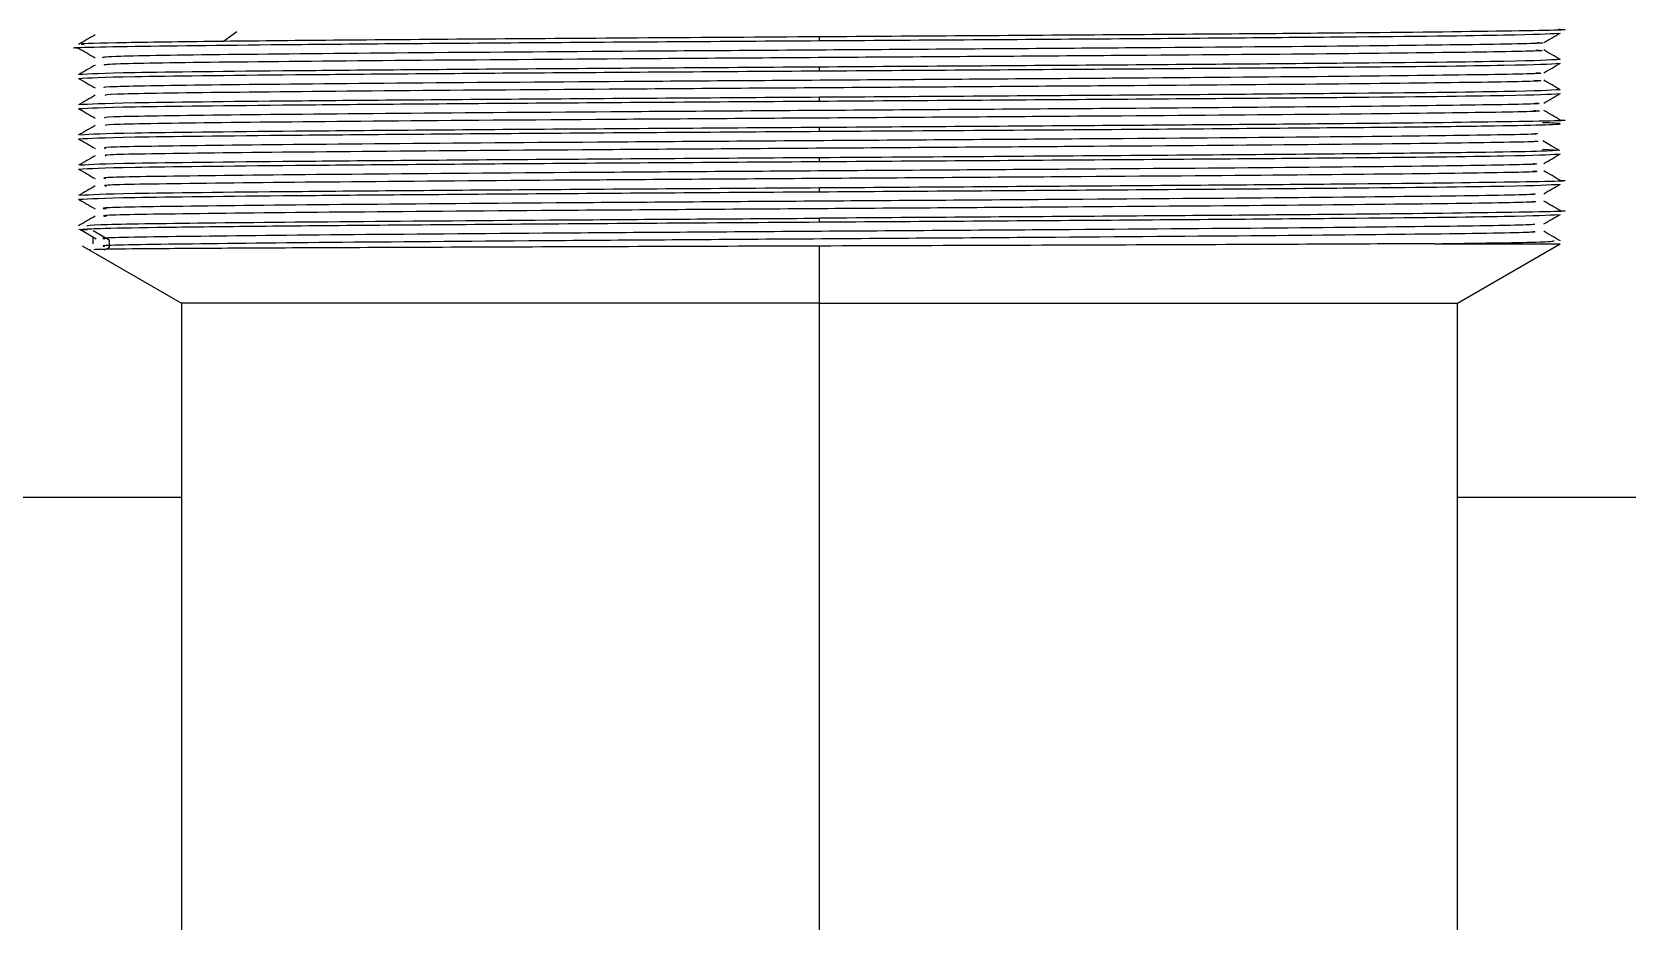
# Model space of a CAD drawing. Header units: millimetres. Extents: x 101 to 291, y 114 to 180.
# Drawn here: x 201.52 to 208.33, y 172.39 to 176.19 of the extents above; entities that cross this region are included whole.
import ezdxf

# ---------------------------------------------------------------- set-up
doc = ezdxf.new("R2010")
doc.units = ezdxf.units.MM

msp = doc.modelspace()

# ---------------------------------------------------------------- linework, layer by layer
at = {"color": 7, "linetype": 'Continuous', "lineweight": 25}
for p, q in [((202.3952, 176.1871), (202.3391, 176.1468)), ((204.8836, 176.1499), (204.8836, 176.166)), ((204.8836, 176.0209), (204.8836, 176.037)), ((204.8836, 175.8919), (204.8836, 175.908)), ((204.8836, 175.7629), (204.8836, 175.779)), ((207.9718, 175.6867), (208.0454, 175.6822)), ((204.8836, 175.6339), (204.8836, 175.65)), ((204.8836, 175.5049), (204.8836, 175.521)), ((204.8836, 175.3759), (204.8836, 175.392)), ((201.7561, 175.3415), (201.7208, 175.3441)), ((201.7824, 175.3395), (201.8508, 175.2992)), ((201.7824, 175.2831), (201.7824, 175.3119)), ((201.8508, 175.2992), (201.8508, 175.267)), ((207.5096, 175.2831), (208.0472, 175.2831)), ((207.6086, 175.0299), (208.0472, 175.2831)), ((201.735, 175.2745), (202.1586, 175.0299)), ((201.7658, 175.2572), (201.7723, 175.2569)), ((201.8508, 175.267), (201.8303, 175.2549)), ((204.8836, 175.0299), (204.8836, 175.2731)), ((202.1586, 175.0299), (202.1586, 172.1942)), ((204.8836, 175.0299), (202.1586, 175.0299)), ((204.8836, 175.0299), (207.6086, 175.0299)), ((204.8836, 172.1999), (204.8836, 175.0299)), ((207.6086, 172.1942), (207.6086, 175.0299)), ((202.1586, 174.1999), (191.6086, 174.1999)), ((218.1586, 174.1999), (207.6086, 174.1999))]:
    msp.add_line(p, q, dxfattribs=at)
at = {"color": 7, "linetype": 'Continuous', "lineweight": 25, "flags": 128}
for points in [[(208.0442, 175.6809), (208.0088, 175.7013), (207.9734, 175.7218)], [(201.7248, 175.3452), (201.7599, 175.3249), (201.7951, 175.3045)]]:
    msp.add_lwpolyline(points, dxfattribs=at)
at = {"color": 7, "linetype": 'Continuous', "lineweight": 25}
for points, knots in [([(201.7905, 176.1745), (201.7787, 176.1677), (201.755, 176.1541), (201.7314, 176.1404), (201.7196, 176.1336)], [0, 0, 0, 0, 0.5, 1, 1, 1, 1]), ([(208.0395, 176.1985), (208.0421, 176.1984), (208.1273, 176.1956), (207.8473, 176.1902), (207.1882, 176.1821), (206.1234, 176.1741), (205.2969, 176.1687), (204.8836, 176.166)], [0, 0, 0, 0, 0.007927, 0.255946, 0.503964, 0.751982, 1, 1, 1, 1]), ([(204.8836, 176.1499), (205.2982, 176.1526), (206.1274, 176.1579), (207.1726, 176.166), (207.8992, 176.174), (207.9938, 176.1793), (208.0405, 176.1819)], [0, 0, 0, 0, 0.251748, 0.503497, 0.755245, 1, 1, 1, 1]), ([(207.9767, 176.1414), (207.9885, 176.1482), (208.0121, 176.1618), (208.0358, 176.1755), (208.0476, 176.1823)], [0, 0, 0, 0, 0.5, 1, 1, 1, 1]), ([(201.7264, 176.1174), (201.7242, 176.1175), (201.6399, 176.1202), (201.9203, 176.1257), (202.5789, 176.1337), (203.6438, 176.1418), (204.4704, 176.1472), (204.8836, 176.1499)], [0, 0, 0, 0, 0.0065426, 0.254907, 0.5032713, 0.7516357, 1, 1, 1, 1]), ([(201.7196, 176.1178), (201.7314, 176.111), (201.755, 176.0974), (201.7787, 176.0837), (201.7905, 176.0769)], [0, 0, 0, 0, 0.5, 1, 1, 1, 1]), ([(202.3391, 176.1468), (202.1885, 176.1449), (201.8873, 176.1411), (201.7092, 176.1369), (201.7376, 176.1345), (201.7436, 176.134)], [0, 0, 0, 0, 0.441708, 0.883415, 1, 1, 1, 1]), ([(207.9497, 176.1416), (207.9576, 176.1411), (208.0103, 176.1383), (207.7404, 176.1331), (207.1475, 176.1259), (206.2462, 176.1187), (205.1884, 176.1115), (204.092, 176.1044), (203.0893, 176.0972), (202.3155, 176.09), (201.8457, 176.0833), (201.8286, 176.079), (201.8211, 176.0771)], [0, 0, 0, 0, 0.019677, 0.131152, 0.242626, 0.3541, 0.465573, 0.577046, 0.688518, 0.79999, 0.911461, 1, 1, 1, 1]), ([(207.9425, 176.1098), (207.954, 176.1092), (208.0127, 176.1062), (207.7428, 176.1008), (207.1469, 176.0936), (206.2464, 176.0864), (205.1883, 176.0793), (204.0921, 176.0721), (203.089, 176.0649), (202.3164, 176.0577), (201.8535, 176.0512), (201.8352, 176.047), (201.8275, 176.0453)], [0, 0, 0, 0, 0.027058, 0.138532, 0.250006, 0.361479, 0.472951, 0.584423, 0.695894, 0.807365, 0.918836, 1, 1, 1, 1]), ([(208.0475, 176.0691), (208.0357, 176.0759), (208.0121, 176.0895), (207.9884, 176.1032), (207.9766, 176.11)], [0, 0, 0, 0, 0.5, 1, 1, 1, 1]), ([(201.7905, 176.0455), (201.7787, 176.0387), (201.7551, 176.0251), (201.7314, 176.0114), (201.7196, 176.0046)], [0, 0, 0, 0, 0.5, 1, 1, 1, 1]), ([(204.8836, 176.037), (204.4691, 176.0343), (203.64, 176.0289), (202.5943, 176.0209), (201.8627, 176.0128), (201.7676, 176.0074), (201.7201, 176.0047)], [0, 0, 0, 0, 0.250011, 0.500023, 0.750034, 1, 1, 1, 1]), ([(208.0471, 176.0692), (207.9996, 176.0666), (207.9045, 176.0612), (207.1729, 176.0531), (206.1273, 176.0451), (205.2982, 176.0397), (204.8836, 176.037)], [0, 0, 0, 0, 0.24995, 0.499966, 0.749983, 1, 1, 1, 1]), ([(204.8836, 176.0209), (205.2982, 176.0236), (206.1273, 176.0289), (207.173, 176.037), (207.9045, 176.0451), (207.9996, 176.0504), (208.0471, 176.0531)], [0, 0, 0, 0, 0.250011, 0.500023, 0.750034, 1, 1, 1, 1]), ([(207.9768, 176.0124), (207.9886, 176.0192), (208.0123, 176.0329), (208.0359, 176.0465), (208.0477, 176.0533)], [0, 0, 0, 0, 0.5, 1, 1, 1, 1]), ([(201.7197, 175.9888), (201.7315, 175.982), (201.7551, 175.9684), (201.7787, 175.9547), (201.7906, 175.9479)], [0, 0, 0, 0, 0.5, 1, 1, 1, 1]), ([(201.7201, 175.9886), (201.7677, 175.9913), (201.8628, 175.9967), (202.5943, 176.0047), (203.64, 176.0128), (204.4691, 176.0182), (204.8836, 176.0209)], [0, 0, 0, 0, 0.24995, 0.499966, 0.749983, 1, 1, 1, 1]), ([(207.9433, 176.0126), (207.9527, 176.012), (208.0022, 176.0091), (207.717, 176.0037), (207.1041, 175.9965), (206.1913, 175.9893), (205.1278, 175.9821), (204.0333, 175.975), (203.0393, 175.9678), (202.2815, 175.9606), (201.8349, 175.954), (201.829, 175.9498), (201.8265, 175.9481)], [0, 0, 0, 0, 0.026122, 0.137553, 0.248984, 0.360415, 0.471847, 0.583278, 0.694709, 0.806139, 0.917568, 1, 1, 1, 1]), ([(207.9375, 175.9808), (207.9502, 175.9801), (208.0052, 175.9769), (207.7191, 175.9714), (207.1036, 175.9642), (206.1915, 175.9571), (205.1277, 175.9499), (204.0334, 175.9427), (203.039, 175.9355), (202.2825, 175.9283), (201.8422, 175.9219), (201.8346, 175.9179), (201.8316, 175.9163)], [0, 0, 0, 0, 0.033477, 0.144905, 0.256334, 0.367763, 0.479193, 0.590622, 0.70205, 0.813478, 0.924905, 1, 1, 1, 1]), ([(208.0476, 175.9401), (208.0358, 175.9469), (208.0121, 175.9606), (207.9885, 175.9742), (207.9767, 175.981)], [0, 0, 0, 0, 0.5, 1, 1, 1, 1]), ([(201.7906, 175.9165), (201.7788, 175.9097), (201.7552, 175.896), (201.7315, 175.8824), (201.7197, 175.8756)], [0, 0, 0, 0, 0.5, 1, 1, 1, 1]), ([(204.8836, 175.908), (204.4691, 175.9053), (203.64, 175.8999), (202.5943, 175.8919), (201.8627, 175.8838), (201.7676, 175.8784), (201.7201, 175.8757)], [0, 0, 0, 0, 0.250011, 0.500023, 0.750034, 1, 1, 1, 1]), ([(201.7201, 175.8596), (201.7677, 175.8623), (201.8628, 175.8677), (202.5943, 175.8757), (203.64, 175.8838), (204.4691, 175.8892), (204.8836, 175.8919)], [0, 0, 0, 0, 0.24995, 0.499966, 0.749983, 1, 1, 1, 1]), ([(208.0471, 175.9402), (207.9996, 175.9376), (207.9045, 175.9322), (207.1729, 175.9241), (206.1273, 175.9161), (205.2982, 175.9107), (204.8836, 175.908)], [0, 0, 0, 0, 0.24995, 0.499966, 0.749983, 1, 1, 1, 1]), ([(204.8836, 175.8919), (205.2982, 175.8946), (206.1273, 175.8999), (207.173, 175.908), (207.9045, 175.9161), (207.9996, 175.9214), (208.0471, 175.9241)], [0, 0, 0, 0, 0.250011, 0.500023, 0.750034, 1, 1, 1, 1]), ([(207.9768, 175.8834), (207.9886, 175.8902), (208.0123, 175.9039), (208.0359, 175.9175), (208.0477, 175.9243)], [0, 0, 0, 0, 0.4999997, 1, 1, 1, 1]), ([(201.7196, 175.8598), (201.7314, 175.853), (201.755, 175.8394), (201.7786, 175.8257), (201.7905, 175.8189)], [0, 0, 0, 0, 0.5, 1, 1, 1, 1]), ([(207.9382, 175.8836), (207.9483, 175.8829), (207.9935, 175.8798), (207.692, 175.8743), (207.0598, 175.8671), (206.1358, 175.8599), (205.0671, 175.8528), (203.975, 175.8456), (202.99, 175.8384), (202.2487, 175.8312), (201.8249, 175.8248), (201.8293, 175.8207), (201.831, 175.8191)], [0, 0, 0, 0, 0.032269, 0.143726, 0.255182, 0.36664, 0.478098, 0.589556, 0.701016, 0.812476, 0.923936, 1, 1, 1, 1]), ([(207.9338, 175.8518), (207.9469, 175.8509), (207.9972, 175.8477), (207.6939, 175.842), (207.0593, 175.8348), (206.136, 175.8277), (205.067, 175.8205), (203.9751, 175.8133), (202.9897, 175.8061), (202.2498, 175.7989), (201.8317, 175.7926), (201.8339, 175.7888), (201.8347, 175.7873)], [0, 0, 0, 0, 0.0395777, 0.1510318, 0.2624862, 0.3739412, 0.4853968, 0.596853, 0.70831, 0.8197677, 0.931226, 1, 1, 1, 1]), ([(208.0477, 175.8111), (208.0358, 175.8179), (208.0122, 175.8316), (207.9886, 175.8452), (207.9767, 175.852)], [0, 0, 0, 0, 0.5, 1, 1, 1, 1]), ([(201.7906, 175.7875), (201.7788, 175.7807), (201.7551, 175.7671), (201.7315, 175.7534), (201.7197, 175.7466)], [0, 0, 0, 0, 0.5, 1, 1, 1, 1]), ([(201.7201, 175.7306), (201.7677, 175.7333), (201.8628, 175.7387), (202.5943, 175.7467), (203.64, 175.7548), (204.4691, 175.7602), (204.8836, 175.7629)], [0, 0, 0, 0, 0.24995, 0.499966, 0.749983, 1, 1, 1, 1]), ([(204.8836, 175.779), (204.469, 175.7763), (203.6399, 175.7709), (202.5947, 175.7629), (201.8689, 175.7549), (201.7743, 175.7496), (201.7278, 175.747)], [0, 0, 0, 0, 0.252028, 0.504056, 0.756084, 1, 1, 1, 1]), ([(207.9403, 175.7537), (207.946, 175.7532), (207.9773, 175.7502), (207.6621, 175.7449), (207.0159, 175.7377), (206.0796, 175.7305), (205.0063, 175.7234), (203.9169, 175.7162), (202.9414, 175.709), (202.2168, 175.7018), (201.8148, 175.6955), (201.8288, 175.6916), (201.8342, 175.6901)], [0, 0, 0, 0, 0.024759, 0.137776, 0.250793, 0.363812, 0.476831, 0.58985, 0.702869, 0.815887, 0.928906, 1, 1, 1, 1]), ([(208.0395, 175.8115), (208.0421, 175.8114), (208.1273, 175.8086), (207.8473, 175.8032), (207.1882, 175.7951), (206.1234, 175.7871), (205.2969, 175.7817), (204.8836, 175.779)], [0, 0, 0, 0, 0.007958, 0.255969, 0.503979, 0.75199, 1, 1, 1, 1]), ([(201.7197, 175.7308), (201.7314, 175.724), (201.7549, 175.7105), (201.7784, 175.6969), (201.7901, 175.6901)], [0, 0, 0, 0, 0.5, 1, 1, 1, 1]), ([(207.9396, 175.7215), (207.9458, 175.721), (207.9783, 175.718), (207.6627, 175.7126), (207.0158, 175.7055), (206.0797, 175.6983), (205.0063, 175.6911), (203.917, 175.6839), (202.941, 175.6767), (202.2179, 175.6695), (201.821, 175.6634), (201.8324, 175.6596), (201.8365, 175.6583)], [0, 0, 0, 0, 0.0267255, 0.1403692, 0.2540137, 0.3676587, 0.4813042, 0.5949499, 0.7085957, 0.8222411, 0.9358862, 1, 1, 1, 1]), ([(201.7906, 175.6585), (201.7788, 175.6517), (201.7552, 175.6381), (201.7315, 175.6244), (201.7197, 175.6176)], [0, 0, 0, 0, 0.5, 1, 1, 1, 1]), ([(201.7201, 175.6016), (201.7677, 175.6043), (201.8628, 175.6097), (202.5943, 175.6177), (203.64, 175.6258), (204.4691, 175.6312), (204.8836, 175.6339)], [0, 0, 0, 0, 0.24995, 0.499966, 0.749983, 1, 1, 1, 1]), ([(204.8836, 175.65), (204.469, 175.6473), (203.6399, 175.6419), (202.5947, 175.6339), (201.8684, 175.6259), (201.7738, 175.6206), (201.7272, 175.618)], [0, 0, 0, 0, 0.251876, 0.503752, 0.755628, 1, 1, 1, 1]), ([(207.9317, 175.6256), (207.9414, 175.6246), (207.9756, 175.6213), (207.6386, 175.6155), (206.9691, 175.6083), (206.0235, 175.6012), (204.9454, 175.594), (203.8594, 175.5868), (202.8935, 175.5796), (202.1861, 175.5724), (201.8055, 175.5662), (201.8281, 175.5625), (201.8364, 175.5611)], [0, 0, 0, 0, 0.044499, 0.15596, 0.267422, 0.378883, 0.490345, 0.601808, 0.713271, 0.824734, 0.936199, 1, 1, 1, 1]), ([(208.0312, 175.6813), (208.017, 175.68), (207.9853, 175.6773), (207.7499, 175.673), (207.3728, 175.6684), (206.867, 175.6638), (206.2637, 175.6592), (205.5912, 175.6546), (205.1195, 175.6515), (204.8836, 175.65)], [0, 0, 0, 0, 0.118389, 0.265324, 0.412259, 0.559194, 0.70613, 0.853065, 1, 1, 1, 1]), ([(204.8836, 175.6339), (205.2982, 175.6366), (206.1273, 175.6419), (207.1726, 175.65), (207.8994, 175.658), (207.994, 175.6633), (208.0407, 175.6659)], [0, 0, 0, 0, 0.2517, 0.5034, 0.7551, 1, 1, 1, 1]), ([(207.9772, 175.6256), (207.989, 175.6324), (208.0124, 175.646), (208.0359, 175.6595), (208.0477, 175.6663)], [0, 0, 0, 0, 0.4999997, 1, 1, 1, 1]), ([(201.7196, 175.6018), (201.7314, 175.595), (201.7548, 175.5815), (201.7783, 175.5679), (201.7901, 175.5611)], [0, 0, 0, 0, 0.5, 1, 1, 1, 1]), ([(207.93, 175.5938), (207.9421, 175.5927), (207.9803, 175.5891), (207.6402, 175.5832), (206.9687, 175.5761), (206.0236, 175.5689), (204.9453, 175.5617), (203.8595, 175.5545), (202.8931, 175.5473), (202.1874, 175.5401), (201.8111, 175.5341), (201.8307, 175.5305), (201.8374, 175.5293)], [0, 0, 0, 0, 0.051694, 0.163151, 0.274609, 0.386067, 0.497525, 0.608984, 0.720444, 0.831904, 0.943365, 1, 1, 1, 1]), ([(208.04, 175.5535), (208.0424, 175.5534), (208.1273, 175.5506), (207.8472, 175.5452), (207.1882, 175.5371), (206.1234, 175.5291), (205.2969, 175.5237), (204.8836, 175.521)], [0, 0, 0, 0, 0.007444, 0.255583, 0.503722, 0.751861, 1, 1, 1, 1]), ([(208.0477, 175.5531), (208.0358, 175.5599), (208.0122, 175.5736), (207.9886, 175.5872), (207.9768, 175.594)], [0, 0, 0, 0, 0.5, 1, 1, 1, 1]), ([(201.7906, 175.5295), (201.7788, 175.5227), (201.7551, 175.5091), (201.7315, 175.4954), (201.7197, 175.4886)], [0, 0, 0, 0, 0.5, 1, 1, 1, 1]), ([(201.7201, 175.4726), (201.7677, 175.4753), (201.8628, 175.4807), (202.5943, 175.4887), (203.64, 175.4968), (204.4691, 175.5022), (204.8836, 175.5049)], [0, 0, 0, 0, 0.24995, 0.499966, 0.749983, 1, 1, 1, 1]), ([(204.8836, 175.521), (204.469, 175.5183), (203.6399, 175.5129), (202.5947, 175.5049), (201.8685, 175.4969), (201.7739, 175.4916), (201.7274, 175.489)], [0, 0, 0, 0, 0.25191, 0.503821, 0.755731, 1, 1, 1, 1]), ([(207.9302, 175.4966), (207.9388, 175.4955), (207.9662, 175.492), (207.6102, 175.4861), (206.9226, 175.4789), (205.9666, 175.4718), (204.8845, 175.4646), (203.8021, 175.4574), (202.8464, 175.4502), (202.1565, 175.443), (201.7962, 175.437), (201.8269, 175.4333), (201.8374, 175.4321)], [0, 0, 0, 0, 0.050454, 0.161916, 0.273377, 0.384838, 0.496298, 0.607757, 0.719216, 0.830675, 0.942133, 1, 1, 1, 1]), ([(204.8836, 175.5049), (205.2982, 175.5076), (206.1273, 175.5129), (207.173, 175.521), (207.9045, 175.5291), (207.9996, 175.5344), (208.0471, 175.5371)], [0, 0, 0, 0, 0.250011, 0.500023, 0.750034, 1, 1, 1, 1]), ([(207.9771, 175.4966), (207.9888, 175.5034), (208.0123, 175.5169), (208.0358, 175.5305), (208.0475, 175.5373)], [0, 0, 0, 0, 0.5, 1, 1, 1, 1]), ([(201.7196, 175.4728), (201.7313, 175.466), (201.7548, 175.4525), (201.7783, 175.4389), (201.79, 175.4321)], [0, 0, 0, 0, 0.5, 1, 1, 1, 1]), ([(207.93, 175.4648), (207.9405, 175.4635), (207.9714, 175.4599), (207.6117, 175.4538), (206.9223, 175.4467), (205.9668, 175.4395), (204.8845, 175.4323), (203.8022, 175.4251), (202.8461, 175.4179), (202.1571, 175.4107), (201.7988, 175.4048), (201.8277, 175.4012), (201.8372, 175.4)], [0, 0, 0, 0, 0.057389, 0.168459, 0.279528, 0.390597, 0.501665, 0.612732, 0.723799, 0.834866, 0.945933, 1, 1, 1, 1]), ([(208.0405, 175.4245), (208.0428, 175.4244), (208.1273, 175.4216), (207.8471, 175.4162), (207.1883, 175.4081), (206.1234, 175.4001), (205.2969, 175.3947), (204.8836, 175.392)], [0, 0, 0, 0, 0.006873, 0.255155, 0.503437, 0.751718, 1, 1, 1, 1]), ([(208.0476, 175.4241), (208.0358, 175.4309), (208.0121, 175.4445), (207.9885, 175.4582), (207.9767, 175.465)], [0, 0, 0, 0, 0.5, 1, 1, 1, 1]), ([(201.7904, 175.4005), (201.7786, 175.3937), (201.755, 175.38), (201.7314, 175.3664), (201.7196, 175.3596)], [0, 0, 0, 0, 0.4999997, 1, 1, 1, 1]), ([(201.7359, 175.3448), (201.7535, 175.3461), (201.7922, 175.3489), (202.0351, 175.3532), (202.4149, 175.3577), (202.9192, 175.3622), (203.5181, 175.3668), (204.1838, 175.3713), (204.6504, 175.3744), (204.8836, 175.3759)], [0, 0, 0, 0, 0.122418, 0.268682, 0.414946, 0.561209, 0.707473, 0.853736, 1, 1, 1, 1]), ([(201.7566, 175.36), (201.7617, 175.3616), (201.7742, 175.3655), (202.1899, 175.3716), (202.8984, 175.3784), (203.8355, 175.3852), (204.5342, 175.3897), (204.8836, 175.392)], [0, 0, 0, 0, 0.149125, 0.361843, 0.574562, 0.787281, 1, 1, 1, 1]), ([(207.9299, 175.3676), (207.9366, 175.3664), (207.9566, 175.3627), (207.5808, 175.3567), (206.8755, 175.3495), (205.9095, 175.3424), (204.8236, 175.3352), (203.7456, 175.328), (202.7984, 175.3208), (202.1332, 175.3136), (201.8012, 175.3082), (201.8267, 175.3052), (201.832, 175.3045)], [0, 0, 0, 0, 0.057971, 0.171969, 0.285966, 0.399964, 0.513962, 0.62796, 0.741957, 0.855954, 0.96995, 1, 1, 1, 1]), ([(204.8836, 175.3759), (205.2982, 175.3786), (206.1274, 175.3839), (207.1725, 175.392), (207.8991, 175.4), (207.9937, 175.4053), (208.0403, 175.4079)], [0, 0, 0, 0, 0.251794, 0.503587, 0.755381, 1, 1, 1, 1]), ([(207.9771, 175.3676), (207.9888, 175.3744), (208.0123, 175.388), (208.0358, 175.4015), (208.0475, 175.4083)], [0, 0, 0, 0, 0.5, 1, 1, 1, 1]), ([(207.9309, 175.3358), (207.9393, 175.3344), (207.9623, 175.3306), (207.5821, 175.3245), (206.8752, 175.3173), (205.9096, 175.3101), (204.8235, 175.3029), (203.7457, 175.2957), (202.7982, 175.2885), (202.1336, 175.2813), (201.8022, 175.2759), (201.8267, 175.2729), (201.8316, 175.2724)], [0, 0, 0, 0, 0.0649407, 0.1783121, 0.291684, 0.4050561, 0.5184282, 0.6318001, 0.7451715, 0.8585423, 0.9719124, 1, 1, 1, 1]), ([(207.5096, 175.2831), (207.3494, 175.2823), (207.0292, 175.2806), (206.3805, 175.2781), (205.6555, 175.2756), (205.1408, 175.2739), (204.8836, 175.2731)], [0, 0, 0, 0, 0.250517, 0.50069, 0.750517, 1, 1, 1, 1]), ([(207.5096, 175.2831), (207.6838, 175.2854), (208.0007, 175.2895), (208.0149, 175.2936), (208.0213, 175.2955)], [0, 0, 0, 0, 0.549933, 1, 1, 1, 1]), ([(208.0475, 175.2951), (208.0357, 175.3019), (208.0121, 175.3155), (207.9885, 175.3292), (207.9767, 175.336)], [0, 0, 0, 0, 0.5, 1, 1, 1, 1]), ([(204.8836, 175.2731), (204.6519, 175.2723), (204.1887, 175.2708), (203.5291, 175.2685), (202.9374, 175.2662), (202.4407, 175.264), (202.0689, 175.2617), (201.8355, 175.2596), (201.8001, 175.2582), (201.7846, 175.2576)], [0, 0, 0, 0, 0.147937, 0.295689, 0.443256, 0.590637, 0.737834, 0.884846, 1, 1, 1, 1])]:
    msp.add_open_spline(points, degree=3, knots=knots, dxfattribs=at)
for points in [[(204.8836, 176.166), (204.6371, 176.1644), (204.1441, 176.1612), (203.4472, 176.1564), (202.8185, 176.1516), (202.4989, 176.1484), (202.3391, 176.1468)], [(204.8836, 175.7629), (205.1195, 175.7644), (205.5913, 175.7675), (206.2636, 175.7721), (206.8673, 175.7767), (207.3719, 175.7812), (207.7533, 175.7858), (207.9888, 175.7904), (208.0806, 175.795), (208.0081, 175.7981), (207.9718, 175.7996)]]:
    msp.add_open_spline(points, degree=3, dxfattribs=at)

doc.saveas('drawing.dxf')
